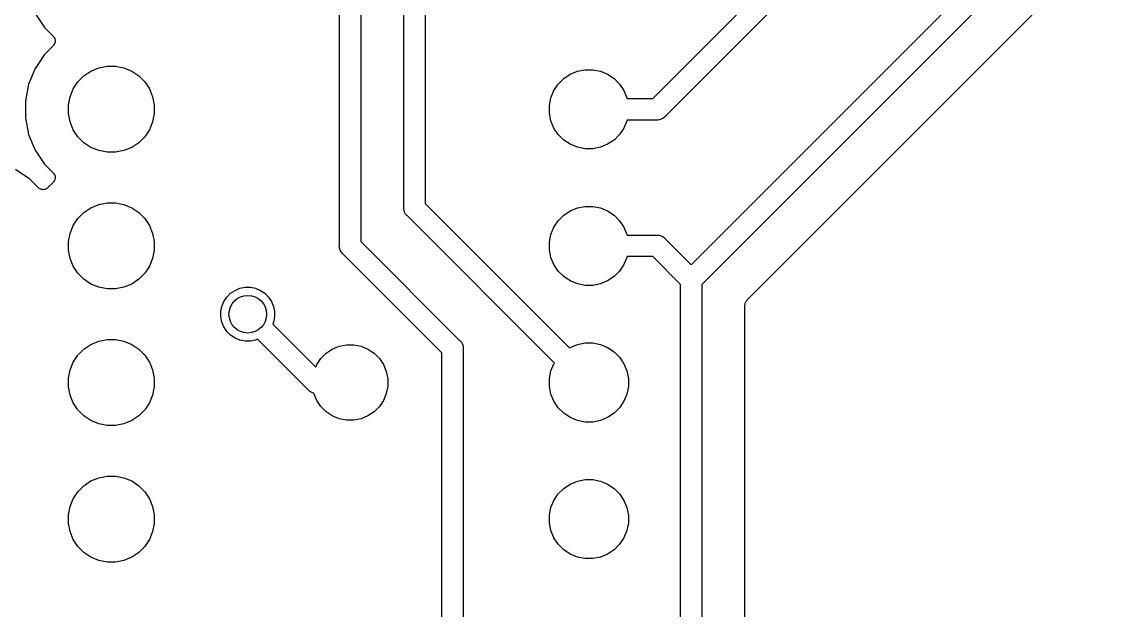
# Model space of a CAD drawing. Extents: x 122.5 to 192.5, y -149.3 to -74.2.
# Drawn here: x 150.73 to 170.85, y -132.51 to -121.56 of the extents above; entities that cross this region are included whole.
import ezdxf

# ---------------------------------------------------------------- set-up
doc = ezdxf.new("R2010")
doc.units = 0
doc.header["$MEASUREMENT"] = 0
doc.layers.add('BLACK', color=7, linetype='CONTINUOUS')

msp = doc.modelspace()

# ---------------------------------------------------------------- linework, layer by layer
at = {"layer": 'BLACK', "linetype": 'CONTINUOUS'}
for p, q in [((157.845, -125.015), (157.845, -115.791)), ((158.245, -115.718), (158.245, -124.942)), ((157.045, -116.215), (157.045, -125.647)), ((156.645, -125.72), (156.645, -116.288)), ((162.477, -122.99), (168.075, -117.392)), ((168.409, -117.623), (162.708, -123.324)), ((163.195, -126.082), (169.98, -119.297)), ((170.314, -119.528), (163.395, -126.448)), ((164.232, -126.742), (170.848, -120.126)), ((150.982, -121.408), (151.157, -121.67)), ((151.157, -121.67), (151.317, -121.83)), ((151.317, -121.83), (151.318, -121.831)), ((151.318, -121.831), (151.318, -121.831)), ((151.318, -121.831), (151.318, -121.831)), ((151.318, -121.831), (151.319, -121.831)), ((151.319, -121.831), (151.326, -121.841)), ((151.326, -121.841), (151.334, -121.85)), ((151.334, -121.85), (151.334, -121.85)), ((151.334, -121.85), (151.334, -121.851)), ((151.334, -121.851), (151.34, -121.862)), ((151.34, -121.862), (151.345, -121.872)), ((151.345, -121.872), (151.345, -121.872)), ((151.345, -121.872), (151.346, -121.873)), ((151.346, -121.873), (151.349, -121.884)), ((151.349, -121.884), (151.352, -121.896)), ((151.352, -121.896), (151.352, -121.896)), ((151.352, -121.896), (151.352, -121.897)), ((151.352, -121.897), (151.354, -121.909)), ((151.354, -121.909), (151.355, -121.92)), ((151.317, -122.01), (151.157, -122.17)), ((151.325, -122), (151.317, -122.01)), ((151.333, -121.991), (151.325, -122)), ((151.339, -121.98), (151.333, -121.991)), ((151.333, -121.991), (151.333, -121.991)), ((151.333, -121.991), (151.333, -121.991)), ((151.345, -121.97), (151.339, -121.98)), ((151.348, -121.957), (151.345, -121.969)), ((151.345, -121.969), (151.345, -121.969)), ((151.345, -121.969), (151.345, -121.97)), ((151.352, -121.946), (151.348, -121.957)), ((151.353, -121.933), (151.352, -121.945)), ((151.352, -121.945), (151.352, -121.946)), ((151.352, -121.946), (151.352, -121.946)), ((151.355, -121.921), (151.353, -121.933)), ((151.355, -121.92), (151.355, -121.921)), ((151.355, -121.921), (151.355, -121.921)), ((151.157, -122.17), (150.982, -122.432)), ((150.982, -122.432), (150.861, -122.723)), ((151.89, -122.569), (152.021, -122.481)), ((152.021, -122.481), (152.167, -122.421)), ((152.167, -122.421), (152.321, -122.39)), ((152.321, -122.39), (152.479, -122.39)), ((152.479, -122.39), (152.633, -122.421)), ((152.633, -122.421), (152.779, -122.481)), ((152.779, -122.481), (152.91, -122.569)), ((160.942, -122.539), (161.076, -122.483)), ((161.076, -122.483), (161.218, -122.455)), ((161.218, -122.455), (161.362, -122.455)), ((161.362, -122.455), (161.504, -122.483)), ((161.504, -122.483), (161.638, -122.539)), ((151.691, -122.811), (151.779, -122.68)), ((151.779, -122.68), (151.89, -122.569)), ((152.91, -122.569), (153.021, -122.68)), ((153.021, -122.68), (153.109, -122.811)), ((160.719, -122.721), (160.821, -122.619)), ((160.821, -122.619), (160.942, -122.539)), ((161.638, -122.539), (161.759, -122.619)), ((161.759, -122.619), (161.861, -122.721)), ((150.861, -122.723), (150.8, -123.032)), ((151.631, -122.957), (151.691, -122.811)), ((153.109, -122.811), (153.169, -122.957)), ((160.583, -122.976), (160.639, -122.842)), ((160.639, -122.842), (160.719, -122.721)), ((161.861, -122.721), (161.941, -122.842)), ((161.941, -122.842), (161.997, -122.976)), ((150.8, -123.032), (150.8, -123.348)), ((151.6, -123.111), (151.631, -122.957)), ((151.6, -123.269), (151.6, -123.111)), ((153.169, -122.957), (153.2, -123.111)), ((153.2, -123.111), (153.2, -123.269)), ((160.555, -123.118), (160.583, -122.976)), ((160.555, -123.262), (160.555, -123.118)), ((161.997, -122.976), (162, -122.99)), ((162, -122.99), (162.477, -122.99)), ((151.631, -123.423), (151.6, -123.269)), ((153.2, -123.269), (153.169, -123.423)), ((160.583, -123.404), (160.555, -123.262)), ((150.8, -123.348), (150.861, -123.657)), ((151.691, -123.569), (151.631, -123.423)), ((153.169, -123.423), (153.109, -123.569)), ((160.639, -123.538), (160.583, -123.404)), ((161.997, -123.404), (161.941, -123.538)), ((162, -123.39), (161.997, -123.404)), ((162.55, -123.39), (162, -123.39)), ((162.56, -123.391), (162.55, -123.39)), ((162.57, -123.39), (162.56, -123.391)), ((162.599, -123.387), (162.57, -123.39)), ((162.57, -123.39), (162.57, -123.39)), ((162.637, -123.376), (162.599, -123.387)), ((162.672, -123.357), (162.637, -123.376)), ((162.702, -123.332), (162.672, -123.357)), ((162.708, -123.324), (162.702, -123.332)), ((150.861, -123.657), (150.982, -123.948)), ((151.779, -123.7), (151.691, -123.569)), ((151.89, -123.811), (151.779, -123.7)), ((153.021, -123.7), (152.91, -123.811)), ((153.109, -123.569), (153.021, -123.7)), ((160.719, -123.659), (160.639, -123.538)), ((160.821, -123.761), (160.719, -123.659)), ((161.861, -123.659), (161.759, -123.761)), ((161.941, -123.538), (161.861, -123.659)), ((152.021, -123.899), (151.89, -123.811)), ((152.167, -123.959), (152.021, -123.899)), ((152.779, -123.899), (152.633, -123.959)), ((152.91, -123.811), (152.779, -123.899)), ((160.942, -123.841), (160.821, -123.761)), ((161.076, -123.897), (160.942, -123.841)), ((161.218, -123.925), (161.076, -123.897)), ((161.362, -123.925), (161.218, -123.925)), ((161.504, -123.897), (161.362, -123.925)), ((161.638, -123.841), (161.504, -123.897)), ((161.759, -123.761), (161.638, -123.841)), ((150.982, -123.948), (151.157, -124.21)), ((152.321, -123.99), (152.167, -123.959)), ((152.479, -123.99), (152.321, -123.99)), ((152.633, -123.959), (152.479, -123.99)), ((150.88, -124.487), (150.618, -124.312)), ((151.157, -124.21), (151.317, -124.37)), ((151.04, -124.647), (150.88, -124.487)), ((151.317, -124.37), (151.318, -124.371)), ((151.318, -124.371), (151.318, -124.371)), ((151.318, -124.371), (151.318, -124.371)), ((151.318, -124.371), (151.319, -124.371)), ((151.319, -124.371), (151.326, -124.381)), ((151.326, -124.381), (151.334, -124.39)), ((151.339, -124.52), (151.333, -124.531)), ((151.334, -124.39), (151.334, -124.39)), ((151.334, -124.39), (151.334, -124.391)), ((151.334, -124.391), (151.34, -124.401)), ((151.345, -124.51), (151.339, -124.52)), ((151.34, -124.401), (151.345, -124.412)), ((151.345, -124.412), (151.345, -124.412)), ((151.345, -124.412), (151.346, -124.413)), ((151.348, -124.497), (151.345, -124.509)), ((151.345, -124.509), (151.345, -124.509)), ((151.345, -124.509), (151.345, -124.51)), ((151.346, -124.413), (151.349, -124.424)), ((151.352, -124.486), (151.348, -124.497)), ((151.349, -124.424), (151.352, -124.436)), ((151.352, -124.436), (151.352, -124.436)), ((151.352, -124.436), (151.352, -124.437)), ((151.352, -124.437), (151.354, -124.448)), ((151.353, -124.473), (151.352, -124.485)), ((151.352, -124.485), (151.352, -124.486)), ((151.352, -124.486), (151.352, -124.486)), ((151.355, -124.461), (151.353, -124.473)), ((151.354, -124.448), (151.355, -124.46)), ((151.355, -124.46), (151.355, -124.461)), ((151.355, -124.461), (151.355, -124.461)), ((151.049, -124.655), (151.04, -124.647)), ((151.059, -124.663), (151.049, -124.655)), ((151.07, -124.669), (151.059, -124.663)), ((151.059, -124.663), (151.059, -124.663)), ((151.059, -124.663), (151.059, -124.663)), ((151.08, -124.675), (151.07, -124.669)), ((151.081, -124.675), (151.08, -124.675)), ((151.093, -124.678), (151.081, -124.675)), ((151.081, -124.675), (151.081, -124.675)), ((151.104, -124.682), (151.093, -124.678)), ((151.105, -124.682), (151.104, -124.682)), ((151.104, -124.682), (151.104, -124.682)), ((151.117, -124.683), (151.105, -124.682)), ((151.129, -124.685), (151.117, -124.683)), ((151.13, -124.685), (151.129, -124.685)), ((151.129, -124.685), (151.129, -124.685)), ((151.141, -124.684), (151.13, -124.685)), ((151.153, -124.682), (151.141, -124.684)), ((151.154, -124.682), (151.153, -124.682)), ((151.166, -124.679), (151.154, -124.682)), ((151.154, -124.682), (151.154, -124.682)), ((151.177, -124.676), (151.166, -124.679)), ((151.178, -124.675), (151.177, -124.676)), ((151.189, -124.67), (151.178, -124.675)), ((151.178, -124.675), (151.178, -124.675)), ((151.199, -124.664), (151.189, -124.67)), ((151.2, -124.664), (151.199, -124.664)), ((151.209, -124.656), (151.2, -124.664)), ((151.2, -124.664), (151.2, -124.664)), ((151.219, -124.649), (151.209, -124.656)), ((151.22, -124.647), (151.219, -124.648)), ((151.219, -124.648), (151.219, -124.648)), ((151.219, -124.648), (151.219, -124.648)), ((151.219, -124.648), (151.219, -124.649)), ((151.317, -124.55), (151.22, -124.647)), ((151.325, -124.54), (151.317, -124.55)), ((151.333, -124.531), (151.325, -124.54)), ((151.333, -124.531), (151.333, -124.531)), ((151.333, -124.531), (151.333, -124.531)), ((152.167, -124.961), (152.321, -124.93)), ((152.321, -124.93), (152.479, -124.93)), ((152.479, -124.93), (152.633, -124.961)), ((151.779, -125.22), (151.89, -125.109)), ((151.89, -125.109), (152.021, -125.021)), ((152.021, -125.021), (152.167, -124.961)), ((152.633, -124.961), (152.779, -125.021)), ((152.779, -125.021), (152.91, -125.109)), ((152.91, -125.109), (153.021, -125.22)), ((157.844, -125.025), (157.845, -125.015)), ((157.845, -125.035), (157.844, -125.025)), ((157.848, -125.064), (157.845, -125.035)), ((157.845, -125.035), (157.845, -125.035)), ((157.859, -125.102), (157.848, -125.064)), ((157.878, -125.137), (157.859, -125.102)), ((158.245, -124.942), (160.93, -127.627)), ((160.821, -125.159), (160.942, -125.079)), ((160.942, -125.079), (161.076, -125.023)), ((161.076, -125.023), (161.218, -124.995)), ((161.218, -124.995), (161.362, -124.995)), ((161.362, -124.995), (161.504, -125.023)), ((161.504, -125.023), (161.638, -125.079)), ((161.638, -125.079), (161.759, -125.159)), ((151.691, -125.351), (151.779, -125.22)), ((153.021, -125.22), (153.109, -125.351)), ((157.903, -125.167), (157.878, -125.137)), ((157.911, -125.173), (157.903, -125.167)), ((160.647, -127.91), (157.911, -125.173)), ((160.639, -125.382), (160.719, -125.261)), ((160.719, -125.261), (160.821, -125.159)), ((161.759, -125.159), (161.861, -125.261)), ((161.861, -125.261), (161.941, -125.382)), ((151.6, -125.651), (151.631, -125.497)), ((151.631, -125.497), (151.691, -125.351)), ((153.109, -125.351), (153.169, -125.497)), ((153.169, -125.497), (153.2, -125.651)), ((160.555, -125.658), (160.583, -125.516)), ((160.583, -125.516), (160.639, -125.382)), ((161.941, -125.382), (161.997, -125.516)), ((161.997, -125.516), (162, -125.53)), ((162, -125.53), (162.55, -125.53)), ((162.55, -125.53), (162.56, -125.529)), ((162.56, -125.529), (162.57, -125.53)), ((162.57, -125.53), (162.57, -125.53)), ((162.57, -125.53), (162.599, -125.533)), ((162.599, -125.533), (162.637, -125.544)), ((151.6, -125.809), (151.6, -125.651)), ((153.2, -125.651), (153.2, -125.809)), ((156.644, -125.73), (156.645, -125.72)), ((156.648, -125.769), (156.644, -125.73)), ((157.045, -125.647), (158.884, -127.487)), ((160.555, -125.802), (160.555, -125.658)), ((162.637, -125.544), (162.672, -125.563)), ((162.672, -125.563), (162.702, -125.588)), ((162.702, -125.588), (162.708, -125.596)), ((162.708, -125.596), (163.195, -126.082)), ((151.631, -125.963), (151.6, -125.809)), ((153.2, -125.809), (153.169, -125.963)), ((156.659, -125.807), (156.648, -125.769)), ((156.678, -125.842), (156.659, -125.807)), ((156.659, -125.807), (156.659, -125.807)), ((156.703, -125.872), (156.678, -125.842)), ((156.711, -125.878), (156.703, -125.872)), ((158.55, -127.718), (156.711, -125.878)), ((160.583, -125.944), (160.555, -125.802)), ((162, -125.93), (161.997, -125.944)), ((162.477, -125.93), (162, -125.93)), ((162.995, -126.448), (162.477, -125.93)), ((151.691, -126.109), (151.631, -125.963)), ((151.779, -126.24), (151.691, -126.109)), ((153.109, -126.109), (153.021, -126.24)), ((153.169, -125.963), (153.109, -126.109)), ((160.639, -126.078), (160.583, -125.944)), ((160.719, -126.199), (160.639, -126.078)), ((161.941, -126.078), (161.861, -126.199)), ((161.997, -125.944), (161.941, -126.078)), ((151.89, -126.351), (151.779, -126.24)), ((153.021, -126.24), (152.91, -126.351)), ((160.821, -126.301), (160.719, -126.199)), ((160.942, -126.381), (160.821, -126.301)), ((161.759, -126.301), (161.638, -126.381)), ((161.861, -126.199), (161.759, -126.301)), ((152.021, -126.439), (151.89, -126.351)), ((152.167, -126.499), (152.021, -126.439)), ((152.321, -126.53), (152.167, -126.499)), ((152.479, -126.53), (152.321, -126.53)), ((152.633, -126.499), (152.479, -126.53)), ((152.779, -126.439), (152.633, -126.499)), ((152.91, -126.351), (152.779, -126.439)), ((154.703, -126.557), (154.794, -126.519)), ((154.794, -126.519), (154.891, -126.5)), ((154.891, -126.5), (154.989, -126.5)), ((154.989, -126.5), (155.086, -126.519)), ((155.086, -126.519), (155.177, -126.557)), ((161.076, -126.437), (160.942, -126.381)), ((161.218, -126.465), (161.076, -126.437)), ((161.362, -126.465), (161.218, -126.465)), ((161.504, -126.437), (161.362, -126.465)), ((161.638, -126.381), (161.504, -126.437)), ((162.995, -139.631), (162.995, -126.448)), ((163.395, -126.448), (163.395, -139.704)), ((154.497, -126.763), (154.552, -126.681)), ((154.552, -126.681), (154.621, -126.612)), ((154.621, -126.612), (154.703, -126.557)), ((155.177, -126.557), (155.259, -126.612)), ((155.259, -126.612), (155.328, -126.681)), ((155.328, -126.681), (155.383, -126.763)), ((164.225, -126.751), (164.232, -126.742)), ((154.44, -126.951), (154.459, -126.854)), ((154.459, -126.854), (154.497, -126.763)), ((155.383, -126.763), (155.421, -126.854)), ((155.421, -126.854), (155.44, -126.951)), ((164.195, -126.83), (164.196, -126.818)), ((164.195, -126.831), (164.195, -126.83)), ((164.195, -126.832), (164.195, -126.831)), ((164.195, -126.831), (164.195, -126.831)), ((164.195, -126.831), (164.195, -126.831)), ((164.195, -139.659), (164.195, -126.832)), ((164.196, -126.818), (164.198, -126.807)), ((164.198, -126.805), (164.201, -126.794)), ((164.198, -126.806), (164.198, -126.805)), ((164.198, -126.807), (164.198, -126.806)), ((164.201, -126.794), (164.205, -126.783)), ((164.205, -126.782), (164.211, -126.771)), ((164.205, -126.783), (164.205, -126.782)), ((164.205, -126.782), (164.205, -126.782)), ((164.211, -126.771), (164.216, -126.761)), ((164.216, -126.761), (164.217, -126.761)), ((164.217, -126.76), (164.225, -126.751)), ((164.217, -126.761), (164.217, -126.76)), ((154.44, -127.049), (154.44, -126.951)), ((154.459, -127.146), (154.44, -127.049)), ((155.44, -127.049), (155.421, -127.146)), ((155.44, -126.951), (155.44, -127.049)), ((154.497, -127.237), (154.459, -127.146)), ((154.552, -127.319), (154.497, -127.237)), ((154.621, -127.388), (154.552, -127.319)), ((155.421, -127.146), (155.406, -127.183)), ((155.406, -127.183), (156.206, -127.983)), ((152.021, -127.561), (152.167, -127.501)), ((152.167, -127.501), (152.321, -127.47)), ((152.321, -127.47), (152.479, -127.47)), ((152.479, -127.47), (152.633, -127.501)), ((152.633, -127.501), (152.779, -127.561)), ((154.703, -127.443), (154.621, -127.388)), ((154.794, -127.481), (154.703, -127.443)), ((154.891, -127.5), (154.794, -127.481)), ((154.989, -127.5), (154.891, -127.5)), ((155.086, -127.481), (154.989, -127.5)), ((155.123, -127.466), (155.086, -127.481)), ((156.062, -128.404), (155.123, -127.466)), ((158.884, -127.487), (158.892, -127.493)), ((158.892, -127.493), (158.917, -127.523)), ((158.917, -127.523), (158.936, -127.558)), ((161.076, -127.563), (161.218, -127.535)), ((161.218, -127.535), (161.362, -127.535)), ((161.362, -127.535), (161.504, -127.563)), ((151.779, -127.76), (151.89, -127.649)), ((151.89, -127.649), (152.021, -127.561)), ((152.779, -127.561), (152.91, -127.649)), ((152.91, -127.649), (153.021, -127.76)), ((156.301, -127.824), (156.399, -127.726)), ((156.399, -127.726), (156.513, -127.65)), ((156.513, -127.65), (156.641, -127.597)), ((156.641, -127.597), (156.776, -127.57)), ((156.776, -127.57), (156.914, -127.57)), ((156.914, -127.57), (157.049, -127.597)), ((157.049, -127.597), (157.177, -127.65)), ((157.177, -127.65), (157.291, -127.726)), ((157.291, -127.726), (157.389, -127.824)), ((158.55, -139.617), (158.55, -127.718)), ((158.936, -127.558), (158.947, -127.596)), ((158.947, -127.596), (158.95, -127.625)), ((158.95, -127.625), (158.95, -127.625)), ((158.95, -127.625), (158.951, -127.635)), ((158.951, -127.635), (158.95, -127.645)), ((158.95, -127.645), (158.95, -139.69)), ((160.93, -127.627), (160.942, -127.619)), ((160.942, -127.619), (161.076, -127.563)), ((161.504, -127.563), (161.638, -127.619)), ((161.638, -127.619), (161.759, -127.699)), ((161.759, -127.699), (161.861, -127.801)), ((151.631, -128.037), (151.691, -127.891)), ((151.691, -127.891), (151.779, -127.76)), ((153.021, -127.76), (153.109, -127.891)), ((153.109, -127.891), (153.169, -128.037)), ((156.206, -127.983), (156.225, -127.938)), ((156.225, -127.938), (156.301, -127.824)), ((157.389, -127.824), (157.465, -127.938)), ((157.465, -127.938), (157.518, -128.066)), ((160.583, -128.056), (160.639, -127.922)), ((160.639, -127.922), (160.647, -127.91)), ((161.861, -127.801), (161.941, -127.922)), ((161.941, -127.922), (161.997, -128.056)), ((151.6, -128.191), (151.631, -128.037)), ((153.169, -128.037), (153.2, -128.191)), ((157.518, -128.066), (157.545, -128.201)), ((160.555, -128.198), (160.583, -128.056)), ((161.997, -128.056), (162.025, -128.198)), ((151.6, -128.349), (151.6, -128.191)), ((151.631, -128.503), (151.6, -128.349)), ((153.2, -128.349), (153.169, -128.503)), ((153.2, -128.191), (153.2, -128.349)), ((157.545, -128.339), (157.518, -128.474)), ((157.545, -128.201), (157.545, -128.339)), ((160.555, -128.342), (160.555, -128.198)), ((160.583, -128.484), (160.555, -128.342)), ((162.025, -128.342), (161.997, -128.484)), ((162.025, -128.198), (162.025, -128.342)), ((151.691, -128.649), (151.631, -128.503)), ((153.169, -128.503), (153.109, -128.649)), ((156.068, -128.412), (156.062, -128.404)), ((156.098, -128.437), (156.068, -128.412)), ((156.133, -128.456), (156.098, -128.437)), ((156.17, -128.467), (156.133, -128.456)), ((156.133, -128.456), (156.133, -128.456)), ((156.172, -128.474), (156.17, -128.467)), ((156.225, -128.602), (156.172, -128.474)), ((157.518, -128.474), (157.465, -128.602)), ((160.639, -128.618), (160.583, -128.484)), ((161.997, -128.484), (161.941, -128.618)), ((151.779, -128.78), (151.691, -128.649)), ((153.109, -128.649), (153.021, -128.78)), ((156.301, -128.716), (156.225, -128.602)), ((156.399, -128.814), (156.301, -128.716)), ((157.389, -128.716), (157.291, -128.814)), ((157.465, -128.602), (157.389, -128.716)), ((160.719, -128.739), (160.639, -128.618)), ((160.821, -128.841), (160.719, -128.739)), ((161.861, -128.739), (161.759, -128.841)), ((161.941, -128.618), (161.861, -128.739)), ((151.89, -128.891), (151.779, -128.78)), ((152.021, -128.979), (151.89, -128.891)), ((152.91, -128.891), (152.779, -128.979)), ((153.021, -128.78), (152.91, -128.891)), ((156.513, -128.89), (156.399, -128.814)), ((156.641, -128.943), (156.513, -128.89)), ((156.776, -128.97), (156.641, -128.943)), ((157.049, -128.943), (156.914, -128.97)), ((157.177, -128.89), (157.049, -128.943)), ((157.291, -128.814), (157.177, -128.89)), ((160.942, -128.921), (160.821, -128.841)), ((161.076, -128.977), (160.942, -128.921)), ((161.638, -128.921), (161.504, -128.977)), ((161.759, -128.841), (161.638, -128.921)), ((152.167, -129.039), (152.021, -128.979)), ((152.321, -129.07), (152.167, -129.039)), ((152.479, -129.07), (152.321, -129.07)), ((152.633, -129.039), (152.479, -129.07)), ((152.779, -128.979), (152.633, -129.039)), ((156.914, -128.97), (156.776, -128.97)), ((161.218, -129.005), (161.076, -128.977)), ((161.362, -129.005), (161.218, -129.005)), ((161.504, -128.977), (161.362, -129.005)), ((151.89, -130.189), (152.021, -130.101)), ((152.021, -130.101), (152.167, -130.041)), ((152.167, -130.041), (152.321, -130.01)), ((152.321, -130.01), (152.479, -130.01)), ((152.479, -130.01), (152.633, -130.041)), ((152.633, -130.041), (152.779, -130.101)), ((152.779, -130.101), (152.91, -130.189)), ((160.821, -130.239), (160.942, -130.159)), ((160.942, -130.159), (161.076, -130.103)), ((161.076, -130.103), (161.218, -130.075)), ((161.218, -130.075), (161.362, -130.075)), ((161.362, -130.075), (161.504, -130.103)), ((161.504, -130.103), (161.638, -130.159)), ((161.638, -130.159), (161.759, -130.239)), ((151.691, -130.431), (151.779, -130.3)), ((151.779, -130.3), (151.89, -130.189)), ((152.91, -130.189), (153.021, -130.3)), ((153.021, -130.3), (153.109, -130.431)), ((160.639, -130.462), (160.719, -130.341)), ((160.719, -130.341), (160.821, -130.239)), ((161.759, -130.239), (161.861, -130.341)), ((161.861, -130.341), (161.941, -130.462)), ((151.631, -130.577), (151.691, -130.431)), ((153.109, -130.431), (153.169, -130.577)), ((160.583, -130.596), (160.639, -130.462)), ((161.941, -130.462), (161.997, -130.596)), ((151.6, -130.731), (151.631, -130.577)), ((151.6, -130.889), (151.6, -130.731)), ((153.169, -130.577), (153.2, -130.731)), ((153.2, -130.731), (153.2, -130.889)), ((160.555, -130.738), (160.583, -130.596)), ((160.555, -130.882), (160.555, -130.738)), ((161.997, -130.596), (162.025, -130.738)), ((162.025, -130.738), (162.025, -130.882)), ((151.631, -131.043), (151.6, -130.889)), ((153.2, -130.889), (153.169, -131.043)), ((160.583, -131.024), (160.555, -130.882)), ((162.025, -130.882), (161.997, -131.024)), ((151.691, -131.189), (151.631, -131.043)), ((153.169, -131.043), (153.109, -131.189)), ((160.639, -131.158), (160.583, -131.024)), ((160.719, -131.279), (160.639, -131.158)), ((161.941, -131.158), (161.861, -131.279)), ((161.997, -131.024), (161.941, -131.158)), ((151.779, -131.32), (151.691, -131.189)), ((151.89, -131.431), (151.779, -131.32)), ((153.021, -131.32), (152.91, -131.431)), ((153.109, -131.189), (153.021, -131.32)), ((160.821, -131.381), (160.719, -131.279)), ((161.861, -131.279), (161.759, -131.381)), ((152.021, -131.519), (151.89, -131.431)), ((152.167, -131.579), (152.021, -131.519)), ((152.779, -131.519), (152.633, -131.579)), ((152.91, -131.431), (152.779, -131.519)), ((160.942, -131.461), (160.821, -131.381)), ((161.076, -131.517), (160.942, -131.461)), ((161.218, -131.545), (161.076, -131.517)), ((161.362, -131.545), (161.218, -131.545)), ((161.504, -131.517), (161.362, -131.545)), ((161.638, -131.461), (161.504, -131.517)), ((161.759, -131.381), (161.638, -131.461)), ((152.321, -131.61), (152.167, -131.579)), ((152.479, -131.61), (152.321, -131.61)), ((152.633, -131.579), (152.479, -131.61))]:
    msp.add_line(p, q, dxfattribs=at)
at = {"layer": 'BLACK'}
msp.add_circle((154.94, -127), 0.35, dxfattribs=at)

doc.saveas('drawing.dxf')
